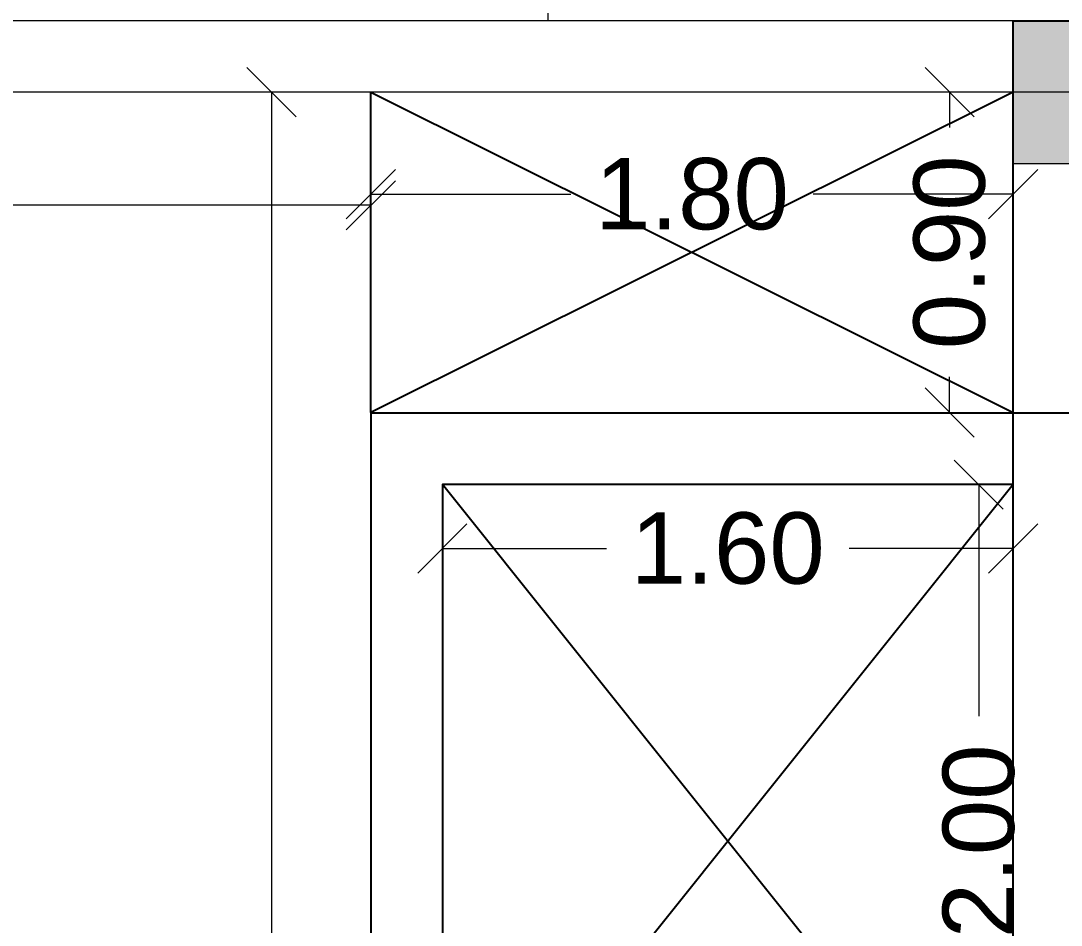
# Model space of a CAD drawing. Header units: metres. Extents: x -355 to 973, y -73 to 238.
# Drawn here: x -55.208 to -52.292, y 207.506 to 210.041 of the extents above; entities that cross this region are included whole.
import ezdxf

# ---------------------------------------------------------------- set-up
doc = ezdxf.new("R2010")
doc.units = ezdxf.units.M
doc.header["$LTSCALE"] = 3
doc.header["$MEASUREMENT"] = 0
doc.linetypes.add('1', pattern=[30, 6, 6, 6, 6, 6])
doc.linetypes.add('ACAD_ISO02W100', pattern=[15, 12, -3])
doc.layers.add('05', color=21, linetype='Continuous', lineweight=5)
doc.layers.add('alaem', color=230, linetype='Continuous', lineweight=5)
doc.layers.add('4', color=4, linetype='ACAD_ISO02W100')
doc.styles.get("Standard").update_dxf_attribs({"font": 'arial.ttf'})
doc.dimstyles.new('ahmad', dxfattribs={"dimtxt": 0.2, "dimasz": 0.1375, "dimexe": 0, "dimexo": 0.0625, "dimgap": 0.09, "dimtad": 0, "dimzin": 0, "dimdsep": 46, "dimtxsty": 'Standard', "dimblk": 'OBLIQUE', "dimcen": 0.09, "dimclrd": 245, "dimclrt": 61, "dimadec": 0, "dimazin": 0, "dimtfac": 1, "dimtofl": 0, "dimtmove": 0, "dimatfit": 3, "dimldrblk": 'OBLIQUE', "dimfxl": 0, "dimfxlon": 1, "dimtolj": 1, "dimtzin": 0, "dimlwd": 13, "dimarcsym": 0})

# ---------------------------------------------------------------- blocks, each defined once
blk = doc.blocks.new('tyhhy')
at = {"layer": '4', "linetype": '1'}
for p, q in [((265.8089, 183.09), (263.8089, 181.49)), ((263.8089, 181.49), (263.8089, 183.09)), ((263.8089, 183.09), (265.8089, 181.49))]:
    blk.add_line(p, q, dxfattribs=at)
for points in [[(266.0089, 183.29), (266.0089, 181.29), (263.6089, 181.29), (263.6089, 183.29)], [(265.8089, 183.09), (265.8089, 181.49), (263.8089, 181.49), (263.8089, 183.09)]]:
    blk.add_lwpolyline(points, close=True, dxfattribs=at)
blk = doc.blocks.new('fghhyh')
at = {"layer": 'alaem', "linetype": '1'}
h = blk.add_hatch(color=256, dxfattribs=at)
h.dxf.hatch_style = 1
h.paths.add_polyline_path([(280.3961, 190.2964), (280.3961, 190.6964), (279.9961, 190.6964), (279.9961, 190.2964)])
blk.add_lwpolyline([(279.9961, 190.6964), (279.9961, 190.2964), (280.3961, 190.2964), (280.3961, 190.6964)], close=True, dxfattribs=at)
blk = doc.blocks.new('_Oblique')
at = {"color": 0, "linetype": 'ByBlock', "lineweight": -2}
blk.add_line((-0.5, -0.5), (0.5, 0.5), dxfattribs=at)
blk = doc.blocks.new('*D1217')
at = {"color": 245, "lineweight": 13, "transparency": 16777216}
for p, q in [((-62.5036, 211.146), (-56.4833, 211.146)), ((-49.6265, 211.146), (-55.6468, 211.146))]:
    blk.add_line(p, q, dxfattribs=at)
at = {"layer": 'Defpoints', "color": 0, "transparency": 16777216}
for p in [(-49.6265, 211.146), (-62.5036, 210.0407), (-49.6265, 210.0407)]:
    blk.add_point(p, dxfattribs=at)
at = {"color": 245, "lineweight": 13, "transparency": 16777216, "xscale": 0.1375, "yscale": 0.1375, "zscale": 0.1375, "rotation": 180}
blk.add_blockref('_Oblique', (-62.5036, 211.146), dxfattribs=at)
at = {"color": 245, "lineweight": 13, "transparency": 16777216, "xscale": 0.1375, "yscale": 0.1375, "zscale": 0.1375}
blk.add_blockref('_Oblique', (-49.6265, 211.146), dxfattribs=at)
at = {"color": 61, "transparency": 16777216, "insert": (-56.065, 211.146), "char_height": 0.2, "attachment_point": 5}
blk.add_mtext('\\A1;12.88', dxfattribs=at)
blk = doc.blocks.new('*D1218')
at = {"color": 245, "lineweight": 13, "transparency": 16777216}
for p, q in [((-54.227, 209.5547), (-53.6668, 209.5547)), ((-52.4265, 209.5547), (-52.9868, 209.5547))]:
    blk.add_line(p, q, dxfattribs=at)
at = {"layer": 'Defpoints', "color": 0, "transparency": 16777216}
for p in [(-54.227, 209.5547), (-52.4265, 209.5547), (-52.4265, 209.5547)]:
    blk.add_point(p, dxfattribs=at)
at = {"color": 245, "lineweight": 13, "transparency": 16777216, "xscale": 0.1375, "yscale": 0.1375, "zscale": 0.1375, "rotation": 180}
blk.add_blockref('_Oblique', (-54.227, 209.5547), dxfattribs=at)
at = {"color": 245, "lineweight": 13, "transparency": 16777216, "xscale": 0.1375, "yscale": 0.1375, "zscale": 0.1375}
blk.add_blockref('_Oblique', (-52.4265, 209.5547), dxfattribs=at)
at = {"color": 61, "transparency": 16777216, "insert": (-53.3268, 209.5547), "char_height": 0.2, "attachment_point": 5}
blk.add_mtext('\\A1;1.80', dxfattribs=at)
blk = doc.blocks.new('*D1222')
at = {"layer": '4', "color": 245, "lineweight": 13, "transparency": 16777216}
for p, q in [((-52.6046, 209.8407), (-52.6046, 209.7412)), ((-52.6046, 208.9428), (-52.6046, 209.0423))]:
    blk.add_line(p, q, dxfattribs=at)
at = {"layer": 'Defpoints', "color": 0, "transparency": 16777216}
for p in [(-52.4265, 209.8407), (-52.6046, 208.9428), (-52.4265, 208.9428)]:
    blk.add_point(p, dxfattribs=at)
at = {"layer": '4', "color": 245, "lineweight": 13, "transparency": 16777216, "xscale": 0.1375, "yscale": 0.1375, "zscale": 0.1375}
for p, rotation in [((-52.6046, 209.8407), 90), ((-52.6046, 208.9428), 270)]:
    blk.add_blockref('_Oblique', p, dxfattribs=dict(at, rotation=rotation))
at = {"layer": '4', "color": 61, "transparency": 16777216, "insert": (-52.6046, 209.3918), "char_height": 0.2, "attachment_point": 5, "rotation": 90}
blk.add_mtext('\\A1;0.90', dxfattribs=at)
blk = doc.blocks.new('*D1229')
at = {"layer": '4', "color": 245, "lineweight": 13, "transparency": 16777216}
for p, q in [((-62.3036, 209.5236), (-58.6154, 209.5236)), ((-54.227, 209.5236), (-57.9152, 209.5236))]:
    blk.add_line(p, q, dxfattribs=at)
at = {"layer": 'Defpoints', "color": 0, "transparency": 16777216}
for p in [(-62.3036, 209.8407), (-54.227, 209.8407), (-54.227, 209.5236)]:
    blk.add_point(p, dxfattribs=at)
at = {"layer": '4', "color": 245, "lineweight": 13, "transparency": 16777216, "xscale": 0.1375, "yscale": 0.1375, "zscale": 0.1375, "rotation": 180}
blk.add_blockref('_Oblique', (-62.3036, 209.5236), dxfattribs=at)
at = {"layer": '4', "color": 245, "lineweight": 13, "transparency": 16777216, "xscale": 0.1375, "yscale": 0.1375, "zscale": 0.1375}
blk.add_blockref('_Oblique', (-54.227, 209.5236), dxfattribs=at)
at = {"layer": '4', "color": 61, "transparency": 16777216, "insert": (-58.2653, 209.5236), "char_height": 0.2, "attachment_point": 5}
blk.add_mtext('\\A1;8.08', dxfattribs=at)
blk = doc.blocks.new('*D1230')
at = {"layer": '4', "color": 245, "lineweight": 13, "transparency": 16777216}
for p, q in [((-52.5229, 208.7407), (-52.5229, 208.0918)), ((-52.5229, 206.7407), (-52.5229, 207.3896))]:
    blk.add_line(p, q, dxfattribs=at)
at = {"layer": 'Defpoints', "color": 0, "transparency": 16777216}
for p in [(-52.4265, 208.7407), (-52.5229, 206.7407), (-52.4266, 206.7407)]:
    blk.add_point(p, dxfattribs=at)
at = {"layer": '4', "color": 245, "lineweight": 13, "transparency": 16777216, "xscale": 0.1375, "yscale": 0.1375, "zscale": 0.1375}
for p, rotation in [((-52.5229, 208.7407), 90), ((-52.5229, 206.7407), 270)]:
    blk.add_blockref('_Oblique', p, dxfattribs=dict(at, rotation=rotation))
at = {"layer": '4', "color": 61, "transparency": 16777216, "insert": (-52.5229, 207.7407), "char_height": 0.2, "attachment_point": 5, "rotation": 90}
blk.add_mtext('\\A1;2.00', dxfattribs=at)
blk = doc.blocks.new('*D1231')
at = {"layer": '4', "color": 245, "lineweight": 13, "transparency": 16777216}
for p, q in [((-54.0265, 208.5615), (-53.5665, 208.5615)), ((-52.4266, 208.5615), (-52.8865, 208.5615))]:
    blk.add_line(p, q, dxfattribs=at)
at = {"layer": 'Defpoints', "color": 0, "transparency": 16777216}
for p in [(-54.0265, 208.7407), (-52.4266, 208.7407), (-52.4266, 208.5615)]:
    blk.add_point(p, dxfattribs=at)
at = {"layer": '4', "color": 245, "lineweight": 13, "transparency": 16777216, "xscale": 0.1375, "yscale": 0.1375, "zscale": 0.1375, "rotation": 180}
blk.add_blockref('_Oblique', (-54.0265, 208.5615), dxfattribs=at)
at = {"layer": '4', "color": 245, "lineweight": 13, "transparency": 16777216, "xscale": 0.1375, "yscale": 0.1375, "zscale": 0.1375}
blk.add_blockref('_Oblique', (-52.4266, 208.5615), dxfattribs=at)
at = {"layer": '4', "color": 61, "transparency": 16777216, "insert": (-53.2265, 208.5615), "char_height": 0.2, "attachment_point": 5}
blk.add_mtext('\\A1;1.60', dxfattribs=at)
blk = doc.blocks.new('*D1247')
at = {"color": 245, "lineweight": 13, "transparency": 16777216}
for p, q in [((-54.5054, 209.8407), (-54.5054, 206.6393)), ((-54.5054, 202.7407), (-54.5054, 205.9421))]:
    blk.add_line(p, q, dxfattribs=at)
at = {"layer": 'Defpoints', "color": 0, "transparency": 16777216}
for p in [(-54.227, 209.8407), (-54.5054, 202.7407), (-54.227, 202.7407)]:
    blk.add_point(p, dxfattribs=at)
at = {"color": 245, "lineweight": 13, "transparency": 16777216, "xscale": 0.1375, "yscale": 0.1375, "zscale": 0.1375}
for p, rotation in [((-54.5054, 209.8407), 90), ((-54.5054, 202.7407), 270)]:
    blk.add_blockref('_Oblique', p, dxfattribs=dict(at, rotation=rotation))
at = {"color": 61, "transparency": 16777216, "insert": (-54.5054, 206.2907), "char_height": 0.2, "attachment_point": 5, "rotation": 90}
blk.add_mtext('\\A1;7.10', dxfattribs=at)

msp = doc.modelspace()

# ---------------------------------------------------------------- linework, layer by layer
for p, q in [((-54.227, 208.9428), (-54.227, 209.8407)), ((-54.227, 209.8407), (-52.4265, 208.9428)), ((-52.4265, 209.8407), (-54.227, 208.9428)), ((-52.4265, 208.9428), (-52.4265, 209.8407))]:
    msp.add_line(p, q)
at = {"layer": '05'}
msp.add_line((-53.7296, 210.0407), (-53.7296, 211.4938), dxfattribs=at)
at = {"layer": '05', "color": 0, "linetype": '1'}
for points in [[(-49.6266, 193.0407), (-49.6266, 210.0407), (-62.5036, 210.0407), (-62.5036, 193.0407)], [(-49.8266, 202.7407), (-49.8266, 209.8407), (-62.3036, 209.8407), (-62.3036, 197.5592)]]:
    msp.add_lwpolyline(points, dxfattribs=at)
at = {"layer": '4', "linetype": '1'}
msp.add_lwpolyline([(-49.6266, 210.0407), (-49.6266, 204.8407), (-52.4266, 204.8407), (-52.4266, 210.0407)], close=True, dxfattribs=at)

# ---------------------------------------------------------------- block references
at = {"layer": '4', "linetype": '1', "xscale": -1, "rotation": 270.0000000000032}
msp.add_blockref('tyhhy', (-235.5165, -57.0681), dxfattribs=at)
at = {"layer": 'alaem', "linetype": '1'}
msp.add_blockref('fghhyh', (-332.4225, 19.3443), dxfattribs=at)

# ---------------------------------------------------------------- dimensions: what is measured, and where the dimension line sits
for base, p1, p2, picture, middle in [((-49.6265, 211.146), (-62.5036, 210.0407), (-49.6265, 210.0407), '*D1217', (-56.065, 211.146)), ((-52.4265, 209.5547), (-54.227, 209.5547), (-52.4265, 209.5547), '*D1218', (-53.3268, 209.5547))]:
    dim = msp.add_linear_dim(base=base, p1=p1, p2=p2, dimstyle='ahmad')
    dim.commit()
    dim.dimension.update_dxf_attribs({"geometry": picture, "text_midpoint": middle})
dim = msp.add_linear_dim(base=(-54.5054, 202.7407), p1=(-54.227, 209.8407), p2=(-54.227, 202.7407), angle=90, dimstyle='ahmad')
dim.commit()
dim.dimension.update_dxf_attribs({"geometry": '*D1247', "text_midpoint": (-54.5054, 206.2907)})
at = {"layer": '4'}
dim = msp.add_linear_dim(base=(-52.6046, 208.9428), p1=(-52.4265, 209.8407), p2=(-52.4265, 208.9428), angle=90, dimstyle='ahmad', dxfattribs=at)
dim.commit()
dim.dimension.update_dxf_attribs({"geometry": '*D1222', "text_midpoint": (-52.6046, 209.3918)})
at = {"layer": '4', "color": 0}
for base, p1, p2, picture, middle in [((-54.227, 209.5236), (-62.3036, 209.8407), (-54.227, 209.8407), '*D1229', (-58.2653, 209.5236)), ((-52.4266, 208.5615), (-54.0265, 208.7407), (-52.4266, 208.7407), '*D1231', (-53.2265, 208.5615))]:
    dim = msp.add_linear_dim(base=base, p1=p1, p2=p2, dimstyle='ahmad', dxfattribs=at)
    dim.commit()
    dim.dimension.update_dxf_attribs({"geometry": picture, "text_midpoint": middle})
dim = msp.add_linear_dim(base=(-52.5229, 206.7407), p1=(-52.4265, 208.7407), p2=(-52.4266, 206.7407), angle=90, dimstyle='ahmad', dxfattribs=at)
dim.commit()
dim.dimension.update_dxf_attribs({"geometry": '*D1230', "text_midpoint": (-52.5229, 207.7407)})

doc.saveas('drawing.dxf')
